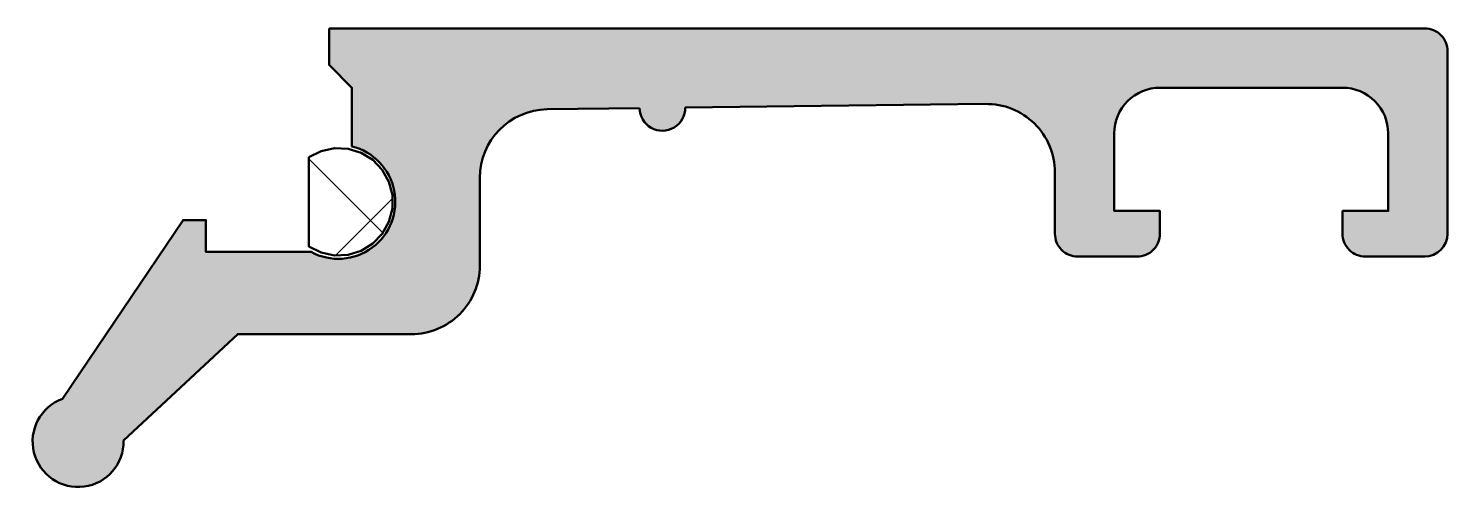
# Model space of a CAD drawing. Extents: x -6.1 to 25, y -10.1 to 0.
import ezdxf

# ---------------------------------------------------------------- set-up
doc = ezdxf.new("R2010")
doc.units = 0
for name, color, linetype, lineweight in [('0S-Alu contour', 7, 'Continuous', 50), ('0S-Alu hatch', 252, 'Continuous', 25), ('0S-EPDM contour', 22, 'Continuous', 50), ('0S-EPDM hatch', 25, 'Continuous', 25)]:
    doc.layers.add(name, color=color, linetype=linetype, lineweight=lineweight)

# ---------------------------------------------------------------- blocks, each defined once
blk = doc.blocks.new('335200__5E3E9C35_570F_4DF1_849F_B4C53E340A07_')
at = {"layer": '0S-EPDM hatch'}
h = blk.add_hatch(dxfattribs=at)
h.set_pattern_fill('ANSI37', color=256, scale=0.625, angle=90, style=0)
h.set_pattern_definition([(135, (0, 0), (-1.403165018917055, -1.403165018917055), []), (225, (0, 0), (1.403165018917055, -1.403165018917055), [])])
h.paths.add_polyline_path([(0.0561773291776173, -2.823270153294075), (0.0561773291776161, -4.776991468868087), (0.3236399762127416, -4.911863148587945), (0.6164575631222307, -4.974986031491026), (0.9157322771513845, -4.962286303452195), (1.202149576548696, -4.874583577408799), (1.457224709251134, -4.71753799731714), (1.664495678740435, -4.501284944722598), (1.810585665638244, -4.23978092319006), (1.886066338651795, -3.949902835796561), (1.886066338651796, -3.65035878636561), (1.810585665638246, -3.360480698972108), (1.664495678740438, -3.09897667743957), (1.457224709251139, -2.882723624845027), (1.202149576548701, -2.725678044753367), (0.9157322771513904, -2.63797531870997), (0.6164575631222367, -2.625275590671138), (0.3236399762127472, -2.688398473574216)])
at = {"layer": '0S-EPDM contour', "color": 7}
blk.add_lwpolyline([(0.0561773291776173, -2.823270153294075), (0.0561773291776161, -4.776991468868087), (0.3236399762127416, -4.911863148587945), (0.6164575631222307, -4.974986031491026), (0.9157322771513845, -4.962286303452195), (1.202149576548696, -4.874583577408799), (1.457224709251134, -4.71753799731714), (1.664495678740435, -4.501284944722598), (1.810585665638244, -4.23978092319006), (1.886066338651795, -3.949902835796561), (1.886066338651796, -3.65035878636561), (1.810585665638246, -3.360480698972108), (1.664495678740438, -3.09897667743957), (1.457224709251139, -2.882723624845027), (1.202149576548701, -2.725678044753367), (0.9157322771513904, -2.63797531870997), (0.6164575631222367, -2.625275590671138), (0.3236399762127472, -2.688398473574216), (0.0561773291776173, -2.823270153294075)], close=True, dxfattribs=at)
blk = doc.blocks.new('335200__E426F8B2_3202_4F5A_9046_766085E492C0_')
at = {"layer": '0S-Alu hatch'}
h = blk.add_hatch(color=256, dxfattribs=at)
edge = h.paths.add_edge_path()
edge.add_line((0.5000000000000001, 0), (0.5, -0.8000183105468607))
edge.add_line((0.5, -0.8000183105468607), (0.9999278546993945, -1.299946165246255))
edge.add_line((0.9999278546993945, -1.299946165246255), (0.9999278546993945, -2.586516056152611))
edge.add_ellipse((0.6999999999999938, -3.799999999999998), major_axis=(-1.249999999999996, 0), ratio=1, start_angle=61.64236342367252, end_angle=256.1168660702544, ccw=False)
edge.add_line((0.1062828956481085, -4.9), (-2.200000000000055, -4.9))
edge.add_line((-2.200000000000055, -4.9), (-2.199999999999987, -4.200000000000003))
edge.add_line((-2.199999999999987, -4.200000000000003), (-2.700000000000016, -4.200000000000002))
edge.add_line((-2.700000000000016, -4.200000000000002), (-5.343018639883864, -8.11843627454344))
edge.add_arc((-4.997548767278623, -9.053323626439646), 0.9966763735603363, 110.2808349308914, 361.1562264664869)
edge.add_line((-4.00107532545741, -9.03321210341507), (-1.499999999999998, -6.700921630859383))
edge.add_line((-1.499999999999998, -6.700921630859383), (2.300001525878883, -6.700921630859383))
edge.add_arc((2.300001525878898, -5.200920080154902), 1.500001550704481, 269.9999999999994, 360)
edge.add_line((3.80000307658338, -5.200920080154902), (3.800003076583378, -3.273610027521499))
edge.add_ellipse((5.300002496860143, -3.273609289102212), major_axis=(-1.499999420276946, 0), ratio=1, start_angle=-88.98295317371179, end_angle=2.8213311509261985e-05, ccw=False)
edge.add_line((5.273377681762216, -1.773846181124099), (7.300040308832828, -1.749112124648666))
edge.add_arc((7.800003076583379, -1.743010414789326), 0.4999999999999992, 180.6992218013268, 360.6992218013274)
edge.add_line((8.299965844333931, -1.736908704929982), (14.87186029055738, -1.656703146189101))
edge.add_ellipse((14.89848402361414, -3.156469707499963), major_axis=(-1.500002853859979, 0), ratio=1, start_angle=180.0001082543237, end_angle=271.0170031606101, ccw=False)
edge.add_line((16.39848687747144, -3.156466873403003), (16.39848687747144, -4.500113399713884))
edge.add_arc((16.89848451763751, -4.500115759547813), 0.4999976401716371, 179.9997295814331, 270.0002704183256)
edge.add_line((16.89848687747144, -5.000113399713881), (18.19848611453199, -5.000113399713882))
edge.add_arc((18.19848847436592, -4.500115759547818), 0.4999976401716335, 269.9997295816749, 360.0002704172191)
edge.add_line((18.69848611453198, -4.500113399723542), (18.69848611453198, -4.000114353388198))
edge.add_line((18.69848611453198, -4.000114353388198), (17.69848611453199, -4.000114353388198))
edge.add_line((17.69848611453199, -4.000114353388198), (17.69848611453199, -2.300113590448752))
edge.add_ellipse((18.69848541751998, -2.300112893436733), major_axis=(-0.999999302988234, 0), ratio=1, start_angle=-90.00003993587461, end_angle=3.993616917341569e-05, ccw=False)
edge.add_line((18.69848611453199, -1.300113590448741), (22.69848420718335, -1.300115497797378))
edge.add_ellipse((22.69848681760228, -2.300112887375289), major_axis=(-0.9999973895813173, 0), ratio=1, start_angle=180.0000402814713, end_angle=270.0001495663778, ccw=False)
edge.add_line((23.69848420718335, -2.300112184332822), (23.69848420718335, -4.000114353388198))
edge.add_line((23.69848420718335, -4.000114353388198), (22.69848420718335, -4.000114353388198))
edge.add_line((22.69848420718335, -4.000114353388198), (22.69848420718335, -4.500113399713882))
edge.add_arc((23.19848416034613, -4.500113446551107), 0.4999999531627765, 179.9999946681853, 270.0000053671512)
edge.add_line((23.19848420718335, -5.000113399713882), (24.49848535159254, -5.000113399713881))
edge.add_arc((24.49848412648729, -4.500112174608632), 0.5000012251067484, 270.0001403863762, 359.9998596119871)
edge.add_line((24.99848535159254, -4.500113399728162), (24.99999787905835, -0.4999999422725479))
edge.add_arc((24.50025543909122, -0.4997424399373985), 0.4997425063087559, 359.9704772007779, 450.0295294142922)
edge.add_line((24.49999787905834, 2e-15), (0.5, 0))
at = {"layer": '0S-Alu contour', "color": 7}
for points in [[(0.5000000000000001, 0), (0.5, -0.8000183105468607), (0.9999278546993945, -1.299946165246255), (0.9999278546993945, -2.586516056152611)], [(24.49999787905834, 2e-15), (0.5000000000000001, 0)], [(24.99848535159254, -4.500113399728162), (24.99999787905835, -0.4999999422725482)], [(18.69848611453199, -1.300113590448741), (22.69848420718335, -1.300115497797378)], [(5.273377681762216, -1.773846181124099), (7.300040308832828, -1.749112124648666)], [(8.299965844333931, -1.736908704929982), (14.87186029055738, -1.656703146189101)], [(18.69848611453198, -4.500113399723542), (18.69848611453198, -4.000114353388198), (17.69848611453199, -4.000114353388198), (17.69848611453199, -2.300113590448752)], [(23.69848420718335, -2.300112184332822), (23.69848420718335, -4.000114353388198), (22.69848420718335, -4.000114353388198), (22.69848420718335, -4.500113399713882)], [(3.80000307658338, -5.200920080154902), (3.800003076583378, -3.273610027521499)], [(16.39848687747144, -3.156466873403003), (16.39848687747144, -4.500113399713884)], [(0.1062828956481085, -4.9), (-2.200000000000055, -4.9), (-2.199999999999987, -4.200000000000003), (-2.700000000000016, -4.200000000000002), (-5.343018639883864, -8.11843627454344)], [(16.89848687747144, -5.000113399713881), (18.19848611453199, -5.000113399713882)], [(23.19848420718335, -5.000113399713882), (24.49848535159254, -5.000113399713881)], [(-4.00107532545741, -9.03321210341507), (-1.499999999999998, -6.700921630859383), (2.300001525878883, -6.700921630859383)]]:
    blk.add_lwpolyline(points, dxfattribs=at)
for centre, radius, start, end in [((24.50025543909122, -0.4997424399373985), 0.4997425063087559, 359.9704772007779, 90.02952941429233), ((7.800003076583379, -1.743010414789326), 0.4999999999999992, 180.6992218013268, 0.6992218013274051), ((16.89848451763751, -4.500115759547813), 0.4999976401716371, 179.9997295814331, 270.0002704183256), ((18.19848847436592, -4.500115759547818), 0.4999976401716335, 269.9997295816749, 0.0002704172191162), ((23.19848416034613, -4.500113446551107), 0.4999999531627765, 179.9999946681853, 270.0000053671512), ((24.49848412648729, -4.500112174608632), 0.5000012251067484, 270.0001403863762, 359.9998596119871), ((2.300001525878898, -5.200920080154902), 1.500001550704481, 269.9999999999994, 0), ((-4.997548767278623, -9.053323626439646), 0.9966763735603363, 110.2808349308914, 1.156226466486916)]:
    blk.add_arc(centre, radius, start, end, dxfattribs=at)
at = {"layer": '0S-Alu contour', "color": 7, "extrusion": (0, 0, -1)}
for centre, radius, start, end in [((-18.69848541751998, -2.300112893436733), 0.999999302988234, 359.9999600638308, 90.00003993587463), ((-22.69848681760228, -2.300112887375289), 0.9999973895813175, 89.99985043362221, 179.9999597185287), ((-5.300002496860143, -3.273609289102212), 1.499999420276946, 359.9999717866885, 88.98295317371188), ((-14.89848402361414, -3.156469707499963), 1.500002853859979, 88.98299683938988, 179.9998917456763), ((-0.6999999999999938, -3.799999999999998), 1.249999999999996, 103.8831339297456, 298.3576365763275)]:
    blk.add_arc(centre, radius, start, end, dxfattribs=at)
blk = doc.blocks.new('335200__D5701F4F_1A89_4544_878F_8D2405633932_')
at = {"layer": '0S-Alu contour', "color": 7}
blk.add_blockref('335200__E426F8B2_3202_4F5A_9046_766085E492C0_', (0, 0), dxfattribs=at)
at = {"layer": '0S-EPDM contour', "color": 7}
blk.add_blockref('335200__5E3E9C35_570F_4DF1_849F_B4C53E340A07_', (0, 0), dxfattribs=at)

msp = doc.modelspace()

# ---------------------------------------------------------------- block references
at = {"layer": '0S-Alu contour', "color": 7}
msp.add_blockref('335200__D5701F4F_1A89_4544_878F_8D2405633932_', (0, 0), dxfattribs=at)

doc.saveas('drawing.dxf')
